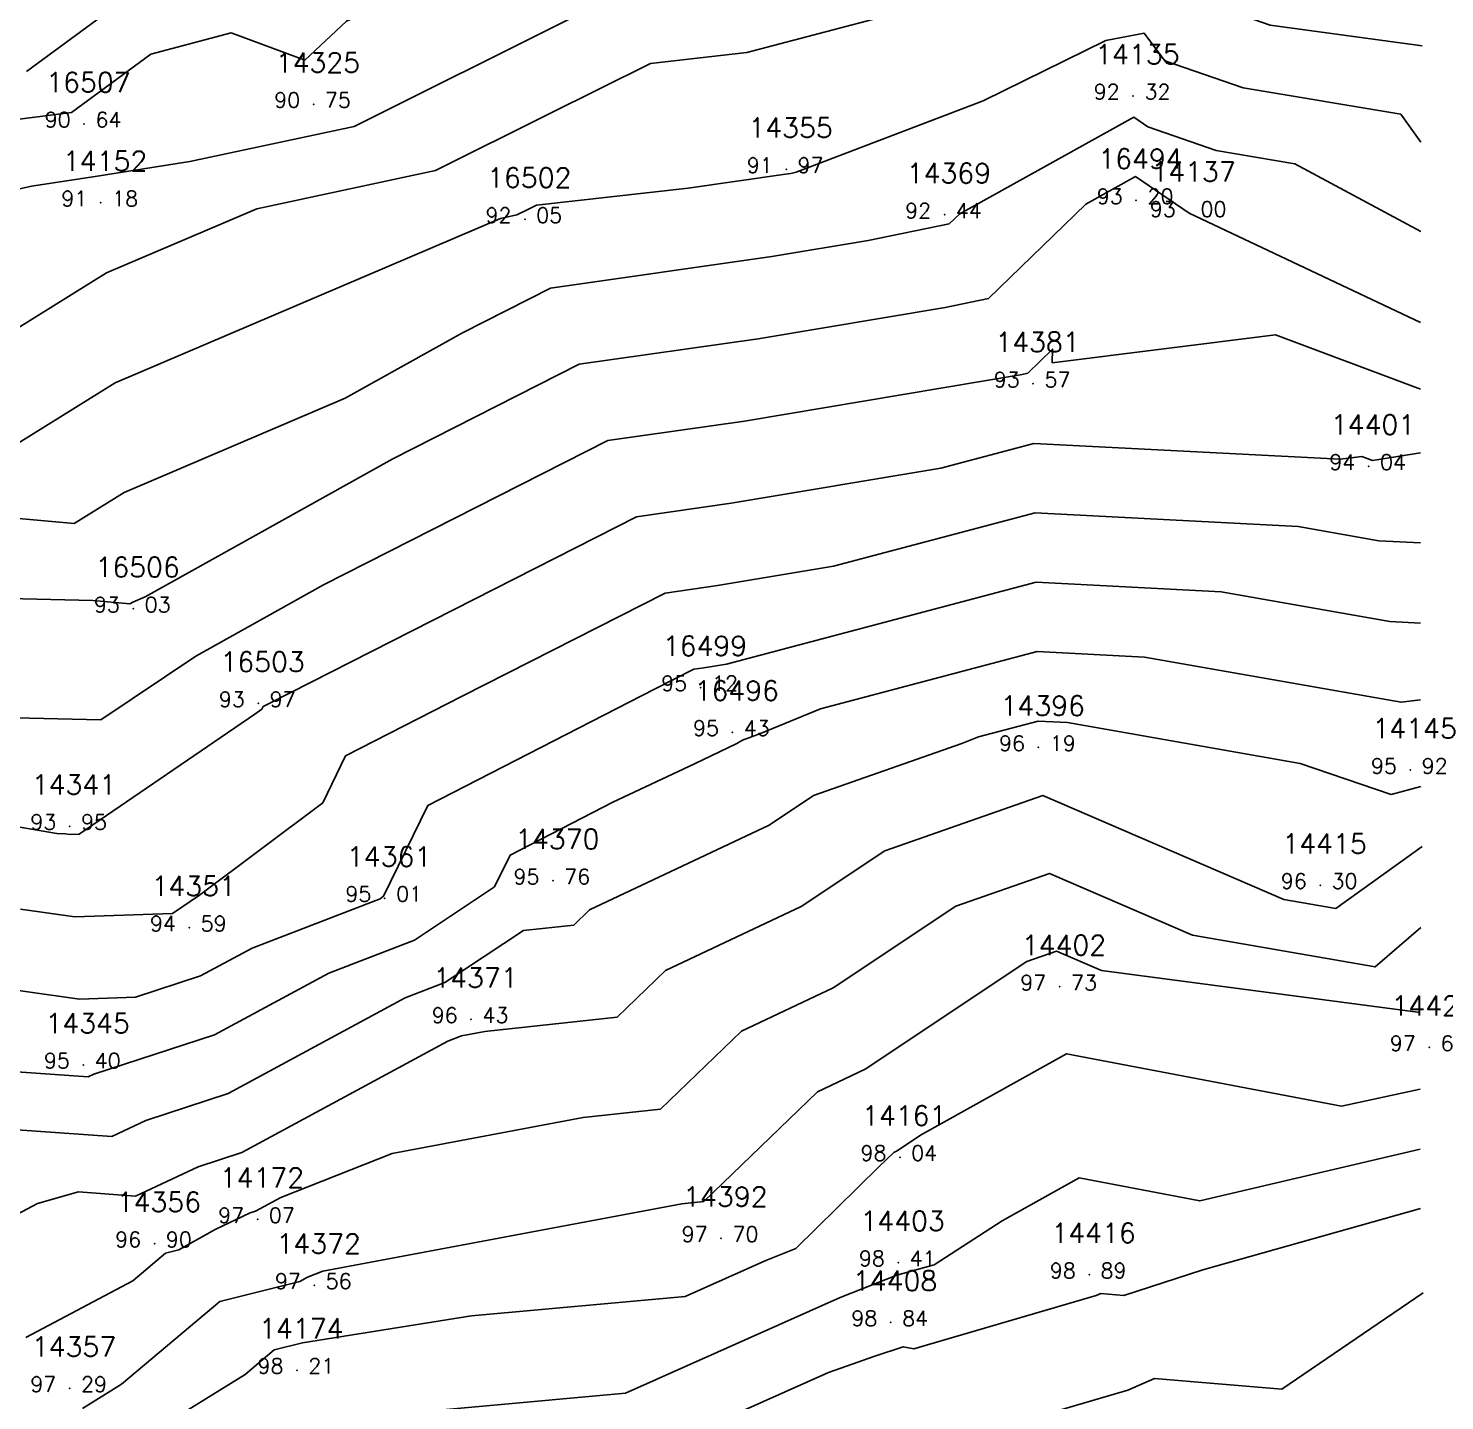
# Model space of a CAD drawing. Header units: millimetres. Extents: x 1412565 to 1412813, y 4931476 to 4931699.
# Drawn here: x 1412768.57 to 1412787.27, y 4931496.08 to 4931514.19 of the extents above; entities that cross this region are included whole.
import ezdxf
from ezdxf.enums import TextEntityAlignment as Align

# ---------------------------------------------------------------- set-up
doc = ezdxf.new("R2010")
doc.units = ezdxf.units.MM
for name, color, linetype in [('CIVIL', 50, 'Continuous'), ('CIVIL-DRAW', 80, 'Continuous'), ('CIVIL-NONAME', 130, 'Continuous'), ('CIVIL-TEXT', 240, 'Continuous'), ('CIVIL-Z', 50, 'Continuous'), ('Tcontours0', 7, 'Continuous'), ('Tcontours1', 7, 'Continuous'), ('Tcontours2', 7, 'Continuous')]:
    doc.layers.add(name, color=color, linetype=linetype)
doc.styles.add('CIVILCADMAIN', font='TXT.SHX')
doc.styles.get("Standard").update_dxf_attribs({"font": 'arial.ttf'})

# ---------------------------------------------------------------- blocks, each defined once
blk = doc.blocks.new('CIVIL-ZZ')
at = {"layer": 'CIVIL-DRAW'}
blk.add_point((0, 0), dxfattribs=at)
at = {"layer": 'CIVIL-NONAME'}
blk.add_attdef('NAME', text='', height=1.8, dxfattribs=at).set_placement((0, 2.1), align=Align.CENTER)
at = {"layer": 'CIVIL-TEXT', "flags": 8}
blk.add_attdef('TEXT', text='', height=2, dxfattribs=at).set_placement((0.2, -3.3), align=Align.CENTER)
at = {"layer": 'CIVIL-Z'}
blk.add_attdef('Z1', text='', height=1.6, dxfattribs=at).set_placement((-0.75, -0.225), align=Align.RIGHT)
blk.add_attdef('Z2', (0.75, -0.225), '', height=1.6, dxfattribs=at)

msp = doc.modelspace()

# ---------------------------------------------------------------- linework, layer by layer
at = {"layer": 'Tcontours0'}
for points, elevation in [([(1412768.549, 4931513.62), (1412769.563, 4931514.367), (1412770.464, 4931515.325), (1412771.238, 4931515.217), (1412771.992, 4931514.936), (1412773.644, 4931516.48), (1412774.222, 4931516.742), (1412776.494, 4931516.693), (1412776.865, 4931516.843), (1412777.799, 4931517.951), (1412779.766, 4931517.994), (1412781.045, 4931518.29), (1412782.136, 4931519.288), (1412782.217, 4931519.297), (1412782.348, 4931519.357), (1412785.365, 4931519.725), (1412786.374, 4931518.087), (1412786.408, 4931517.863), (1412786.654, 4931517.895), (1412787.006, 4931517.776)], 90), ([(1412767.879, 4931501.572), (1412769.25, 4931501.379), (1412769.991, 4931501.404), (1412770.849, 4931501.684), (1412771.529, 4931502.05), (1412773.219, 4931502.701), (1412773.264, 4931502.735), (1412773.848, 4931503.934), (1412776.841, 4931505.468), (1412777.359, 4931505.732), (1412777.493, 4931505.751), (1412777.79, 4931505.8), (1412781.878, 4931506.88), (1412784.323, 4931506.753), (1412786.551, 4931506.362), (1412786.952, 4931506.34)], 95)]:
    msp.add_lwpolyline(points, dxfattribs=dict(at, elevation=elevation))
at = {"layer": 'Tcontours1'}
for points, elevation in [([(1412766.387, 4931511.608), (1412768.616, 4931512.11), (1412769.457, 4931512.237), (1412770.706, 4931512.434), (1412772.877, 4931512.898), (1412775.722, 4931514.317), (1412777.113, 4931515.012), (1412777.584, 4931515.202), (1412777.733, 4931515.379), (1412778.047, 4931515.386), (1412781.785, 4931516.251), (1412782.031, 4931516.475), (1412783.179, 4931516.607), (1412783.758, 4931516.716), (1412784.892, 4931515.212), (1412785.329, 4931515.061), (1412786.964, 4931514.788)], 91), ([(1412768.439, 4931508.718), (1412769.721, 4931509.514), (1412774.808, 4931511.683), (1412775.023, 4931511.728), (1412775.158, 4931511.796), (1412775.281, 4931511.857), (1412777.286, 4931512.083), (1412778.569, 4931512.265), (1412778.641, 4931512.277), (1412778.713, 4931512.292), (1412781.179, 4931513.234), (1412782.8, 4931514.033), (1412783.305, 4931514.128), (1412783.58, 4931513.764), (1412784.614, 4931513.406), (1412786.693, 4931513.058), (1412786.957, 4931512.69)], 92), ([(1412767.203, 4931506.693), (1412769.424, 4931506.638), (1412769.916, 4931506.594), (1412769.953, 4931506.617), (1412770.118, 4931506.687), (1412773.388, 4931508.508), (1412775.848, 4931509.758), (1412778.211, 4931510.093), (1412780.679, 4931510.508), (1412781.25, 4931510.625), (1412782.534, 4931511.87), (1412783.191, 4931512.234), (1412783.9, 4931511.75), (1412786.956, 4931510.307)], 93), ([(1412765.556, 4931504.143), (1412768.951, 4931503.565), (1412769.061, 4931503.561), (1412769.126, 4931503.551), (1412769.243, 4931503.555), (1412771.566, 4931505.137), (1412771.658, 4931505.206), (1412771.675, 4931505.241), (1412771.762, 4931505.285), (1412776.604, 4931507.745), (1412777.852, 4931507.922), (1412780.622, 4931508.388), (1412781.851, 4931508.712), (1412785.893, 4931508.503), (1412786.179, 4931508.538), (1412786.32, 4931508.486), (1412786.952, 4931508.588)], 94), ([(1412767.986, 4931499.684), (1412769.676, 4931499.566), (1412770.126, 4931499.777), (1412771.212, 4931500.131), (1412773.551, 4931501.393), (1412774.075, 4931501.595), (1412775.113, 4931502.284), (1412775.775, 4931502.356), (1412775.982, 4931502.556), (1412778.353, 4931503.675), (1412778.941, 4931504.067), (1412780.9, 4931504.75), (1412781.118, 4931504.84), (1412781.905, 4931505.048), (1412782.295, 4931505.028), (1412785.365, 4931504.489), (1412786.569, 4931504.08), (1412786.959, 4931504.183)], 96), ([(1412768.54, 4931496.91), (1412769.953, 4931497.66), (1412770.384, 4931498.023), (1412770.56, 4931498.067), (1412771.04, 4931498.338), (1412771.504, 4931498.556), (1412771.575, 4931498.579), (1412771.908, 4931498.759), (1412773.376, 4931499.339), (1412775.901, 4931499.813), (1412776.919, 4931499.923), (1412777.991, 4931500.955), (1412779.199, 4931501.525), (1412780.819, 4931502.606), (1412782.057, 4931503.038), (1412783.946, 4931502.224), (1412786.355, 4931501.802), (1412786.957, 4931502.322)], 97), ([(1412769.692, 4931495.346), (1412771.435, 4931496.425), (1412771.819, 4931496.748), (1412772.194, 4931496.842), (1412774.426, 4931497.196), (1412777.246, 4931497.454), (1412778.309, 4931497.928), (1412778.709, 4931498.085), (1412779.802, 4931499.164), (1412780, 4931499.354), (1412780.046, 4931499.376), (1412780.352, 4931499.58), (1412782.281, 4931500.656), (1412785.91, 4931499.965), (1412786.95, 4931500.187)], 98), ([(1412775.667, 4931494.902), (1412779.14, 4931496.449), (1412779.749, 4931496.667), (1412780.125, 4931496.789), (1412780.267, 4931496.761), (1412782.672, 4931497.465), (1412782.735, 4931497.493), (1412783.038, 4931497.467), (1412784.081, 4931497.805), (1412786.956, 4931498.612)], 99)]:
    msp.add_lwpolyline(points, dxfattribs=dict(at, elevation=elevation))
at = {"layer": 'Tcontours2'}
for points, elevation in [([(1412766.405, 4931512.731), (1412769.143, 4931513.081), (1412770.191, 4931513.852), (1412771.254, 4931514.133), (1412772.224, 4931513.772), (1412772.775, 4931514.287), (1412775.578, 4931515.558), (1412776.046, 4931515.548), (1412777.224, 4931516.022), (1412777.766, 4931516.665), (1412778.906, 4931516.69), (1412781.415, 4931517.271), (1412782.083, 4931517.882), (1412783.177, 4931518.007), (1412784.784, 4931518.745), (1412785.035, 4931516.617), (1412785.548, 4931515.937), (1412785.686, 4931515.889), (1412786.955, 4931515.609)], 90.5), ([(1412767.7, 4931509.78), (1412769.604, 4931510.963), (1412771.59, 4931511.809), (1412773.95, 4931512.313), (1412775.44, 4931513.057), (1412776.786, 4931513.729), (1412778.062, 4931513.873), (1412780.944, 4931514.632), (1412781.757, 4931514.942), (1412782.237, 4931515.179), (1412783.531, 4931515.422), (1412784.236, 4931514.488), (1412784.971, 4931514.234), (1412786.977, 4931513.962)], 91.5), ([(1412767.126, 4931507.839), (1412769.177, 4931507.656), (1412769.837, 4931508.066), (1412772.756, 4931509.31), (1412774.305, 4931510.172), (1412775.47, 4931510.764), (1412778.39, 4931511.179), (1412779.66, 4931511.393), (1412780.732, 4931511.612), (1412780.87, 4931511.745), (1412783.168, 4931513.018), (1412783.356, 4931512.89), (1412784.257, 4931512.578), (1412785.297, 4931512.404), (1412786.957, 4931511.511)], 92.5), ([(1412768.212, 4931505.097), (1412769.531, 4931505.064), (1412770.785, 4931505.905), (1412772.472, 4931506.844), (1412776.226, 4931508.751), (1412778.031, 4931509.008), (1412781.697, 4931509.624), (1412781.768, 4931509.638), (1412782.097, 4931509.958), (1412782.093, 4931509.776), (1412785.039, 4931510.144), (1412786.956, 4931509.431)], 93.5), ([(1412768.47, 4931502.566), (1412769.188, 4931502.465), (1412770.478, 4931502.508), (1412770.832, 4931502.75), (1412772.461, 4931503.97), (1412772.762, 4931504.587), (1412774.301, 4931505.377), (1412776.981, 4931506.738), (1412777.672, 4931506.836), (1412779.206, 4931507.094), (1412781.865, 4931507.796), (1412785.337, 4931507.616), (1412786.405, 4931507.429), (1412786.952, 4931507.399)], 94.5), ([(1412768.424, 4931500.418), (1412769.363, 4931500.353), (1412769.438, 4931500.388), (1412771.03, 4931500.907), (1412772.54, 4931501.722), (1412773.673, 4931502.158), (1412774.73, 4931502.86), (1412774.935, 4931503.28), (1412776.292, 4931503.976), (1412777.367, 4931504.484), (1412777.929, 4931504.75), (1412778.001, 4931504.798), (1412778.242, 4931504.882), (1412779.034, 4931505.209), (1412781.892, 4931505.964), (1412783.309, 4931505.891), (1412786.697, 4931505.296), (1412786.955, 4931505.33)], 95.5), ([(1412767.54, 4931498.067), (1412768.695, 4931498.679), (1412769.238, 4931498.832), (1412769.989, 4931498.779), (1412770.815, 4931499.166), (1412771.393, 4931499.355), (1412774.112, 4931500.821), (1412774.292, 4931500.893), (1412774.602, 4931500.951), (1412776.347, 4931501.14), (1412776.986, 4931501.755), (1412778.776, 4931502.6), (1412779.88, 4931503.337), (1412781.966, 4931504.064), (1412785.149, 4931502.693), (1412785.837, 4931502.572), (1412786.974, 4931503.391)], 96.5), ([(1412769.289, 4931495.976), (1412769.805, 4931496.295), (1412771.101, 4931497.385), (1412772.158, 4931497.65), (1412772.258, 4931497.707), (1412772.46, 4931497.786), (1412777.2, 4931498.675), (1412777.491, 4931498.707), (1412778.995, 4931500.154), (1412779.623, 4931500.451), (1412781.758, 4931501.876), (1412782.148, 4931502.012), (1412782.743, 4931501.756), (1412786.95, 4931501.199)], 97.5), ([(1412772.448, 4931495.812), (1412776.457, 4931496.178), (1412779.292, 4931497.441), (1412780.039, 4931497.735), (1412780.532, 4931497.87), (1412781.433, 4931498.451), (1412782.449, 4931499.018), (1412784.039, 4931498.715), (1412786.951, 4931499.395)], 98.5), ([(1412781.227, 4931495.671), (1412783.091, 4931496.216), (1412783.442, 4931496.37), (1412785.122, 4931496.228), (1412786.989, 4931497.499)], 99.5)]:
    msp.add_lwpolyline(points, dxfattribs=dict(at, elevation=elevation))

# ---------------------------------------------------------------- block references
at = {"layer": 'CIVIL'}
ref = msp.add_blockref('CIVIL-ZZ', (1412783.16, 4931513.3, 92.32), dxfattribs=dict(at, xscale=0.2, yscale=0.2))
ref.add_attrib('Z2', '32', (1412783.31, 4931513.255), dxfattribs={"layer": 'CIVIL-Z', "height": 0.2, "style": 'CIVILCADMAIN'})
ref.add_attrib('Z1', '92', (1412782.64, 4931513.255), dxfattribs={"layer": 'CIVIL-Z', "height": 0.2, "style": 'CIVILCADMAIN'})
ref.add_attrib('NAME', '14135', (1412782.66, 4931513.72), dxfattribs={"layer": 'CIVIL-NONAME', "height": 0.26, "style": 'CIVILCADMAIN'})
ref = msp.add_blockref('CIVIL-ZZ', (1412772.34, 4931513.19, 90.75), dxfattribs=dict(at, xscale=0.2, yscale=0.2))
ref.add_attrib('Z2', '75', (1412772.49, 4931513.145), dxfattribs={"layer": 'CIVIL-Z', "height": 0.2, "style": 'CIVILCADMAIN'})
ref.add_attrib('Z1', '90', (1412771.82, 4931513.145), dxfattribs={"layer": 'CIVIL-Z', "height": 0.2, "style": 'CIVILCADMAIN'})
ref.add_attrib('NAME', '14325', (1412771.84, 4931513.61), dxfattribs={"layer": 'CIVIL-NONAME', "height": 0.26, "style": 'CIVILCADMAIN'})
ref = msp.add_blockref('CIVIL-ZZ', (1412769.31, 4931512.93, 90.64), dxfattribs=dict(at, xscale=0.2, yscale=0.2))
ref.add_attrib('Z2', '64', (1412769.46, 4931512.885), dxfattribs={"layer": 'CIVIL-Z', "height": 0.2, "style": 'CIVILCADMAIN'})
ref.add_attrib('Z1', '90', (1412768.79, 4931512.885), dxfattribs={"layer": 'CIVIL-Z', "height": 0.2, "style": 'CIVILCADMAIN'})
ref.add_attrib('NAME', '16507', (1412768.81, 4931513.35), dxfattribs={"layer": 'CIVIL-NONAME', "height": 0.26, "style": 'CIVILCADMAIN'})
ref = msp.add_blockref('CIVIL-ZZ', (1412778.58, 4931512.33, 91.97), dxfattribs=dict(at, xscale=0.2, yscale=0.2))
ref.add_attrib('Z2', '97', (1412778.73, 4931512.285), dxfattribs={"layer": 'CIVIL-Z', "height": 0.2, "style": 'CIVILCADMAIN'})
ref.add_attrib('Z1', '91', (1412778.06, 4931512.285), dxfattribs={"layer": 'CIVIL-Z', "height": 0.2, "style": 'CIVILCADMAIN'})
ref.add_attrib('NAME', '14355', (1412778.08, 4931512.75), dxfattribs={"layer": 'CIVIL-NONAME', "height": 0.26, "style": 'CIVILCADMAIN'})
ref = msp.add_blockref('CIVIL-ZZ', (1412783.2, 4931511.92, 93.2), dxfattribs=dict(at, xscale=0.2, yscale=0.2))
ref.add_attrib('Z2', '20', (1412783.35, 4931511.875), dxfattribs={"layer": 'CIVIL-Z', "height": 0.2, "style": 'CIVILCADMAIN'})
ref.add_attrib('Z1', '93', (1412782.68, 4931511.875), dxfattribs={"layer": 'CIVIL-Z', "height": 0.2, "style": 'CIVILCADMAIN'})
ref.add_attrib('NAME', '16494', (1412782.7, 4931512.34), dxfattribs={"layer": 'CIVIL-NONAME', "height": 0.26, "style": 'CIVILCADMAIN'})
ref = msp.add_blockref('CIVIL-ZZ', (1412769.53, 4931511.89, 91.18), dxfattribs=dict(at, xscale=0.2, yscale=0.2))
ref.add_attrib('Z2', '18', (1412769.68, 4931511.845), dxfattribs={"layer": 'CIVIL-Z', "height": 0.2, "style": 'CIVILCADMAIN'})
ref.add_attrib('Z1', '91', (1412769.01, 4931511.845), dxfattribs={"layer": 'CIVIL-Z', "height": 0.2, "style": 'CIVILCADMAIN'})
ref.add_attrib('NAME', '14152', (1412769.03, 4931512.31), dxfattribs={"layer": 'CIVIL-NONAME', "height": 0.26, "style": 'CIVILCADMAIN'})
ref = msp.add_blockref('CIVIL-ZZ', (1412780.67, 4931511.73, 92.44), dxfattribs=dict(at, xscale=0.2, yscale=0.2))
ref.add_attrib('Z2', '44', (1412780.82, 4931511.685), dxfattribs={"layer": 'CIVIL-Z', "height": 0.2, "style": 'CIVILCADMAIN'})
ref.add_attrib('Z1', '92', (1412780.15, 4931511.685), dxfattribs={"layer": 'CIVIL-Z', "height": 0.2, "style": 'CIVILCADMAIN'})
ref.add_attrib('NAME', '14369', (1412780.17, 4931512.15), dxfattribs={"layer": 'CIVIL-NONAME', "height": 0.26, "style": 'CIVILCADMAIN'})
ref = msp.add_blockref('CIVIL-ZZ', (1412783.9, 4931511.75, 93), dxfattribs=dict(at, xscale=0.2, yscale=0.2))
ref.add_attrib('Z2', '00', (1412784.05, 4931511.705), dxfattribs={"layer": 'CIVIL-Z', "height": 0.2, "style": 'CIVILCADMAIN'})
ref.add_attrib('Z1', '93', (1412783.38, 4931511.705), dxfattribs={"layer": 'CIVIL-Z', "height": 0.2, "style": 'CIVILCADMAIN'})
ref.add_attrib('NAME', '14137', (1412783.4, 4931512.17), dxfattribs={"layer": 'CIVIL-NONAME', "height": 0.26, "style": 'CIVILCADMAIN'})
ref = msp.add_blockref('CIVIL-ZZ', (1412775.13, 4931511.67, 92.05), dxfattribs=dict(at, xscale=0.2, yscale=0.2))
ref.add_attrib('Z2', '05', (1412775.28, 4931511.625), dxfattribs={"layer": 'CIVIL-Z', "height": 0.2, "style": 'CIVILCADMAIN'})
ref.add_attrib('Z1', '92', (1412774.61, 4931511.625), dxfattribs={"layer": 'CIVIL-Z', "height": 0.2, "style": 'CIVILCADMAIN'})
ref.add_attrib('NAME', '16502', (1412774.63, 4931512.09), dxfattribs={"layer": 'CIVIL-NONAME', "height": 0.26, "style": 'CIVILCADMAIN'})
ref = msp.add_blockref('CIVIL-ZZ', (1412781.84, 4931509.5, 93.57), dxfattribs=dict(at, xscale=0.2, yscale=0.2))
ref.add_attrib('Z2', '57', (1412781.99, 4931509.455), dxfattribs={"layer": 'CIVIL-Z', "height": 0.2, "style": 'CIVILCADMAIN'})
ref.add_attrib('Z1', '93', (1412781.32, 4931509.455), dxfattribs={"layer": 'CIVIL-Z', "height": 0.2, "style": 'CIVILCADMAIN'})
ref.add_attrib('NAME', '14381', (1412781.34, 4931509.92), dxfattribs={"layer": 'CIVIL-NONAME', "height": 0.26, "style": 'CIVILCADMAIN'})
ref = msp.add_blockref('CIVIL-ZZ', (1412786.27, 4931508.41, 94.04), dxfattribs=dict(at, xscale=0.2, yscale=0.2))
ref.add_attrib('Z2', '04', (1412786.42, 4931508.365), dxfattribs={"layer": 'CIVIL-Z', "height": 0.2, "style": 'CIVILCADMAIN'})
ref.add_attrib('Z1', '94', (1412785.75, 4931508.365), dxfattribs={"layer": 'CIVIL-Z', "height": 0.2, "style": 'CIVILCADMAIN'})
ref.add_attrib('NAME', '14401', (1412785.77, 4931508.83), dxfattribs={"layer": 'CIVIL-NONAME', "height": 0.26, "style": 'CIVILCADMAIN'})
ref = msp.add_blockref('CIVIL-ZZ', (1412769.96, 4931506.53, 93.03), dxfattribs=dict(at, xscale=0.2, yscale=0.2))
ref.add_attrib('Z2', '03', (1412770.11, 4931506.485), dxfattribs={"layer": 'CIVIL-Z', "height": 0.2, "style": 'CIVILCADMAIN'})
ref.add_attrib('Z1', '93', (1412769.44, 4931506.485), dxfattribs={"layer": 'CIVIL-Z', "height": 0.2, "style": 'CIVILCADMAIN'})
ref.add_attrib('NAME', '16506', (1412769.46, 4931506.95), dxfattribs={"layer": 'CIVIL-NONAME', "height": 0.26, "style": 'CIVILCADMAIN'})
ref = msp.add_blockref('CIVIL-ZZ', (1412777.45, 4931505.49, 95.12), dxfattribs=dict(at, xscale=0.2, yscale=0.2))
ref.add_attrib('Z2', '12', (1412777.6, 4931505.445), dxfattribs={"layer": 'CIVIL-Z', "height": 0.2, "style": 'CIVILCADMAIN'})
ref.add_attrib('Z1', '95', (1412776.93, 4931505.445), dxfattribs={"layer": 'CIVIL-Z', "height": 0.2, "style": 'CIVILCADMAIN'})
ref.add_attrib('NAME', '16499', (1412776.95, 4931505.91), dxfattribs={"layer": 'CIVIL-NONAME', "height": 0.26, "style": 'CIVILCADMAIN'})
ref = msp.add_blockref('CIVIL-ZZ', (1412771.61, 4931505.28, 93.97), dxfattribs=dict(at, xscale=0.2, yscale=0.2))
ref.add_attrib('Z2', '97', (1412771.76, 4931505.235), dxfattribs={"layer": 'CIVIL-Z', "height": 0.2, "style": 'CIVILCADMAIN'})
ref.add_attrib('Z1', '93', (1412771.09, 4931505.235), dxfattribs={"layer": 'CIVIL-Z', "height": 0.2, "style": 'CIVILCADMAIN'})
ref.add_attrib('NAME', '16503', (1412771.11, 4931505.7), dxfattribs={"layer": 'CIVIL-NONAME', "height": 0.26, "style": 'CIVILCADMAIN'})
ref = msp.add_blockref('CIVIL-ZZ', (1412777.87, 4931504.9, 95.43), dxfattribs=dict(at, xscale=0.2, yscale=0.2))
ref.add_attrib('Z2', '43', (1412778.02, 4931504.855), dxfattribs={"layer": 'CIVIL-Z', "height": 0.2, "style": 'CIVILCADMAIN'})
ref.add_attrib('Z1', '95', (1412777.35, 4931504.855), dxfattribs={"layer": 'CIVIL-Z', "height": 0.2, "style": 'CIVILCADMAIN'})
ref.add_attrib('NAME', '16496', (1412777.37, 4931505.32), dxfattribs={"layer": 'CIVIL-NONAME', "height": 0.26, "style": 'CIVILCADMAIN'})
ref = msp.add_blockref('CIVIL-ZZ', (1412781.91, 4931504.7, 96.19), dxfattribs=dict(at, xscale=0.2, yscale=0.2))
ref.add_attrib('Z2', '19', (1412782.06, 4931504.655), dxfattribs={"layer": 'CIVIL-Z', "height": 0.2, "style": 'CIVILCADMAIN'})
ref.add_attrib('Z1', '96', (1412781.39, 4931504.655), dxfattribs={"layer": 'CIVIL-Z', "height": 0.2, "style": 'CIVILCADMAIN'})
ref.add_attrib('NAME', '14396', (1412781.41, 4931505.12), dxfattribs={"layer": 'CIVIL-NONAME', "height": 0.26, "style": 'CIVILCADMAIN'})
ref = msp.add_blockref('CIVIL-ZZ', (1412786.82, 4931504.4, 95.92), dxfattribs=dict(at, xscale=0.2, yscale=0.2))
ref.add_attrib('Z2', '92', (1412786.97, 4931504.355), dxfattribs={"layer": 'CIVIL-Z', "height": 0.2, "style": 'CIVILCADMAIN'})
ref.add_attrib('Z1', '95', (1412786.3, 4931504.355), dxfattribs={"layer": 'CIVIL-Z', "height": 0.2, "style": 'CIVILCADMAIN'})
ref.add_attrib('NAME', '14145', (1412786.32, 4931504.82), dxfattribs={"layer": 'CIVIL-NONAME', "height": 0.26, "style": 'CIVILCADMAIN'})
ref = msp.add_blockref('CIVIL-ZZ', (1412769.12, 4931503.66, 93.95), dxfattribs=dict(at, xscale=0.2, yscale=0.2))
ref.add_attrib('Z2', '95', (1412769.27, 4931503.615), dxfattribs={"layer": 'CIVIL-Z', "height": 0.2, "style": 'CIVILCADMAIN'})
ref.add_attrib('Z1', '93', (1412768.6, 4931503.615), dxfattribs={"layer": 'CIVIL-Z', "height": 0.2, "style": 'CIVILCADMAIN'})
ref.add_attrib('NAME', '14341', (1412768.62, 4931504.08), dxfattribs={"layer": 'CIVIL-NONAME', "height": 0.26, "style": 'CIVILCADMAIN'})
ref = msp.add_blockref('CIVIL-ZZ', (1412775.5, 4931502.94, 95.76), dxfattribs=dict(at, xscale=0.2, yscale=0.2))
ref.add_attrib('Z2', '76', (1412775.65, 4931502.895), dxfattribs={"layer": 'CIVIL-Z', "height": 0.2, "style": 'CIVILCADMAIN'})
ref.add_attrib('Z1', '95', (1412774.98, 4931502.895), dxfattribs={"layer": 'CIVIL-Z', "height": 0.2, "style": 'CIVILCADMAIN'})
ref.add_attrib('NAME', '14370', (1412775, 4931503.36), dxfattribs={"layer": 'CIVIL-NONAME', "height": 0.26, "style": 'CIVILCADMAIN'})
ref = msp.add_blockref('CIVIL-ZZ', (1412785.63, 4931502.88, 96.3), dxfattribs=dict(at, xscale=0.2, yscale=0.2))
ref.add_attrib('Z2', '30', (1412785.78, 4931502.835), dxfattribs={"layer": 'CIVIL-Z', "height": 0.2, "style": 'CIVILCADMAIN'})
ref.add_attrib('Z1', '96', (1412785.11, 4931502.835), dxfattribs={"layer": 'CIVIL-Z', "height": 0.2, "style": 'CIVILCADMAIN'})
ref.add_attrib('NAME', '14415', (1412785.13, 4931503.3), dxfattribs={"layer": 'CIVIL-NONAME', "height": 0.26, "style": 'CIVILCADMAIN'})
ref = msp.add_blockref('CIVIL-ZZ', (1412773.28, 4931502.71, 95.01), dxfattribs=dict(at, xscale=0.2, yscale=0.2))
ref.add_attrib('Z2', '01', (1412773.43, 4931502.665), dxfattribs={"layer": 'CIVIL-Z', "height": 0.2, "style": 'CIVILCADMAIN'})
ref.add_attrib('Z1', '95', (1412772.76, 4931502.665), dxfattribs={"layer": 'CIVIL-Z', "height": 0.2, "style": 'CIVILCADMAIN'})
ref.add_attrib('NAME', '14361', (1412772.78, 4931503.13), dxfattribs={"layer": 'CIVIL-NONAME', "height": 0.26, "style": 'CIVILCADMAIN'})
ref = msp.add_blockref('CIVIL-ZZ', (1412770.7, 4931502.32, 94.59), dxfattribs=dict(at, xscale=0.2, yscale=0.2))
ref.add_attrib('Z2', '59', (1412770.85, 4931502.275), dxfattribs={"layer": 'CIVIL-Z', "height": 0.2, "style": 'CIVILCADMAIN'})
ref.add_attrib('Z1', '94', (1412770.18, 4931502.275), dxfattribs={"layer": 'CIVIL-Z', "height": 0.2, "style": 'CIVILCADMAIN'})
ref.add_attrib('NAME', '14351', (1412770.2, 4931502.74), dxfattribs={"layer": 'CIVIL-NONAME', "height": 0.26, "style": 'CIVILCADMAIN'})
ref = msp.add_blockref('CIVIL-ZZ', (1412782.19, 4931501.54, 97.73), dxfattribs=dict(at, xscale=0.2, yscale=0.2))
ref.add_attrib('Z2', '73', (1412782.34, 4931501.495), dxfattribs={"layer": 'CIVIL-Z', "height": 0.2, "style": 'CIVILCADMAIN'})
ref.add_attrib('Z1', '97', (1412781.67, 4931501.495), dxfattribs={"layer": 'CIVIL-Z', "height": 0.2, "style": 'CIVILCADMAIN'})
ref.add_attrib('NAME', '14402', (1412781.69, 4931501.96), dxfattribs={"layer": 'CIVIL-NONAME', "height": 0.26, "style": 'CIVILCADMAIN'})
ref = msp.add_blockref('CIVIL-ZZ', (1412774.42, 4931501.11, 96.43), dxfattribs=dict(at, xscale=0.2, yscale=0.2))
ref.add_attrib('Z2', '43', (1412774.57, 4931501.065), dxfattribs={"layer": 'CIVIL-Z', "height": 0.2, "style": 'CIVILCADMAIN'})
ref.add_attrib('Z1', '96', (1412773.9, 4931501.065), dxfattribs={"layer": 'CIVIL-Z', "height": 0.2, "style": 'CIVILCADMAIN'})
ref.add_attrib('NAME', '14371', (1412773.92, 4931501.53), dxfattribs={"layer": 'CIVIL-NONAME', "height": 0.26, "style": 'CIVILCADMAIN'})
ref = msp.add_blockref('CIVIL-ZZ', (1412787.07, 4931500.74, 97.69), dxfattribs=dict(at, xscale=0.2, yscale=0.2))
ref.add_attrib('Z2', '69', (1412787.22, 4931500.695), dxfattribs={"layer": 'CIVIL-Z', "height": 0.2, "style": 'CIVILCADMAIN'})
ref.add_attrib('Z1', '97', (1412786.55, 4931500.695), dxfattribs={"layer": 'CIVIL-Z', "height": 0.2, "style": 'CIVILCADMAIN'})
ref.add_attrib('NAME', '14428', (1412786.57, 4931501.16), dxfattribs={"layer": 'CIVIL-NONAME', "height": 0.26, "style": 'CIVILCADMAIN'})
ref = msp.add_blockref('CIVIL-ZZ', (1412769.3, 4931500.51, 95.4), dxfattribs=dict(at, xscale=0.2, yscale=0.2))
ref.add_attrib('Z2', '40', (1412769.45, 4931500.465), dxfattribs={"layer": 'CIVIL-Z', "height": 0.2, "style": 'CIVILCADMAIN'})
ref.add_attrib('Z1', '95', (1412768.78, 4931500.465), dxfattribs={"layer": 'CIVIL-Z', "height": 0.2, "style": 'CIVILCADMAIN'})
ref.add_attrib('NAME', '14345', (1412768.8, 4931500.93), dxfattribs={"layer": 'CIVIL-NONAME', "height": 0.26, "style": 'CIVILCADMAIN'})
ref = msp.add_blockref('CIVIL-ZZ', (1412780.08, 4931499.29, 98.04), dxfattribs=dict(at, xscale=0.2, yscale=0.2))
ref.add_attrib('Z2', '04', (1412780.23, 4931499.245), dxfattribs={"layer": 'CIVIL-Z', "height": 0.2, "style": 'CIVILCADMAIN'})
ref.add_attrib('Z1', '98', (1412779.56, 4931499.245), dxfattribs={"layer": 'CIVIL-Z', "height": 0.2, "style": 'CIVILCADMAIN'})
ref.add_attrib('NAME', '14161', (1412779.58, 4931499.71), dxfattribs={"layer": 'CIVIL-NONAME', "height": 0.26, "style": 'CIVILCADMAIN'})
ref = msp.add_blockref('CIVIL-ZZ', (1412771.6, 4931498.47, 97.07), dxfattribs=dict(at, xscale=0.2, yscale=0.2))
ref.add_attrib('Z2', '07', (1412771.75, 4931498.425), dxfattribs={"layer": 'CIVIL-Z', "height": 0.2, "style": 'CIVILCADMAIN'})
ref.add_attrib('Z1', '97', (1412771.08, 4931498.425), dxfattribs={"layer": 'CIVIL-Z', "height": 0.2, "style": 'CIVILCADMAIN'})
ref.add_attrib('NAME', '14172', (1412771.1, 4931498.89), dxfattribs={"layer": 'CIVIL-NONAME', "height": 0.26, "style": 'CIVILCADMAIN'})
ref = msp.add_blockref('CIVIL-ZZ', (1412770.24, 4931498.15, 96.9), dxfattribs=dict(at, xscale=0.2, yscale=0.2))
ref.add_attrib('Z2', '90', (1412770.39, 4931498.105), dxfattribs={"layer": 'CIVIL-Z', "height": 0.2, "style": 'CIVILCADMAIN'})
ref.add_attrib('Z1', '96', (1412769.72, 4931498.105), dxfattribs={"layer": 'CIVIL-Z', "height": 0.2, "style": 'CIVILCADMAIN'})
ref.add_attrib('NAME', '14356', (1412769.74, 4931498.57), dxfattribs={"layer": 'CIVIL-NONAME', "height": 0.26, "style": 'CIVILCADMAIN'})
ref = msp.add_blockref('CIVIL-ZZ', (1412777.72, 4931498.22, 97.7), dxfattribs=dict(at, xscale=0.2, yscale=0.2))
ref.add_attrib('Z2', '70', (1412777.87, 4931498.175), dxfattribs={"layer": 'CIVIL-Z', "height": 0.2, "style": 'CIVILCADMAIN'})
ref.add_attrib('Z1', '97', (1412777.2, 4931498.175), dxfattribs={"layer": 'CIVIL-Z', "height": 0.2, "style": 'CIVILCADMAIN'})
ref.add_attrib('NAME', '14392', (1412777.22, 4931498.64), dxfattribs={"layer": 'CIVIL-NONAME', "height": 0.26, "style": 'CIVILCADMAIN'})
ref = msp.add_blockref('CIVIL-ZZ', (1412780.06, 4931497.9, 98.41), dxfattribs=dict(at, xscale=0.2, yscale=0.2))
ref.add_attrib('Z2', '41', (1412780.21, 4931497.855), dxfattribs={"layer": 'CIVIL-Z', "height": 0.2, "style": 'CIVILCADMAIN'})
ref.add_attrib('Z1', '98', (1412779.54, 4931497.855), dxfattribs={"layer": 'CIVIL-Z', "height": 0.2, "style": 'CIVILCADMAIN'})
ref.add_attrib('NAME', '14403', (1412779.56, 4931498.32), dxfattribs={"layer": 'CIVIL-NONAME', "height": 0.26, "style": 'CIVILCADMAIN'})
ref = msp.add_blockref('CIVIL-ZZ', (1412782.58, 4931497.74, 98.89), dxfattribs=dict(at, xscale=0.2, yscale=0.2))
ref.add_attrib('Z2', '89', (1412782.73, 4931497.695), dxfattribs={"layer": 'CIVIL-Z', "height": 0.2, "style": 'CIVILCADMAIN'})
ref.add_attrib('Z1', '98', (1412782.06, 4931497.695), dxfattribs={"layer": 'CIVIL-Z', "height": 0.2, "style": 'CIVILCADMAIN'})
ref.add_attrib('NAME', '14416', (1412782.08, 4931498.16), dxfattribs={"layer": 'CIVIL-NONAME', "height": 0.26, "style": 'CIVILCADMAIN'})
ref = msp.add_blockref('CIVIL-ZZ', (1412772.35, 4931497.6, 97.56), dxfattribs=dict(at, xscale=0.2, yscale=0.2))
ref.add_attrib('Z2', '56', (1412772.5, 4931497.555), dxfattribs={"layer": 'CIVIL-Z', "height": 0.2, "style": 'CIVILCADMAIN'})
ref.add_attrib('Z1', '97', (1412771.83, 4931497.555), dxfattribs={"layer": 'CIVIL-Z', "height": 0.2, "style": 'CIVILCADMAIN'})
ref.add_attrib('NAME', '14372', (1412771.85, 4931498.02), dxfattribs={"layer": 'CIVIL-NONAME', "height": 0.26, "style": 'CIVILCADMAIN'})
ref = msp.add_blockref('CIVIL-ZZ', (1412779.96, 4931497.11, 98.84), dxfattribs=dict(at, xscale=0.2, yscale=0.2))
ref.add_attrib('Z2', '84', (1412780.11, 4931497.065), dxfattribs={"layer": 'CIVIL-Z', "height": 0.2, "style": 'CIVILCADMAIN'})
ref.add_attrib('Z1', '98', (1412779.44, 4931497.065), dxfattribs={"layer": 'CIVIL-Z', "height": 0.2, "style": 'CIVILCADMAIN'})
ref.add_attrib('NAME', '14408', (1412779.46, 4931497.53), dxfattribs={"layer": 'CIVIL-NONAME', "height": 0.26, "style": 'CIVILCADMAIN'})
ref = msp.add_blockref('CIVIL-ZZ', (1412772.12, 4931496.48, 98.21), dxfattribs=dict(at, xscale=0.2, yscale=0.2))
ref.add_attrib('Z2', '21', (1412772.27, 4931496.435), dxfattribs={"layer": 'CIVIL-Z', "height": 0.2, "style": 'CIVILCADMAIN'})
ref.add_attrib('Z1', '98', (1412771.6, 4931496.435), dxfattribs={"layer": 'CIVIL-Z', "height": 0.2, "style": 'CIVILCADMAIN'})
ref.add_attrib('NAME', '14174', (1412771.62, 4931496.9), dxfattribs={"layer": 'CIVIL-NONAME', "height": 0.26, "style": 'CIVILCADMAIN'})
ref = msp.add_blockref('CIVIL-ZZ', (1412769.12, 4931496.24, 97.29), dxfattribs=dict(at, xscale=0.2, yscale=0.2))
ref.add_attrib('Z2', '29', (1412769.27, 4931496.195), dxfattribs={"layer": 'CIVIL-Z', "height": 0.2, "style": 'CIVILCADMAIN'})
ref.add_attrib('Z1', '97', (1412768.6, 4931496.195), dxfattribs={"layer": 'CIVIL-Z', "height": 0.2, "style": 'CIVILCADMAIN'})
ref.add_attrib('NAME', '14357', (1412768.62, 4931496.66), dxfattribs={"layer": 'CIVIL-NONAME', "height": 0.26, "style": 'CIVILCADMAIN'})

doc.saveas('drawing.dxf')
